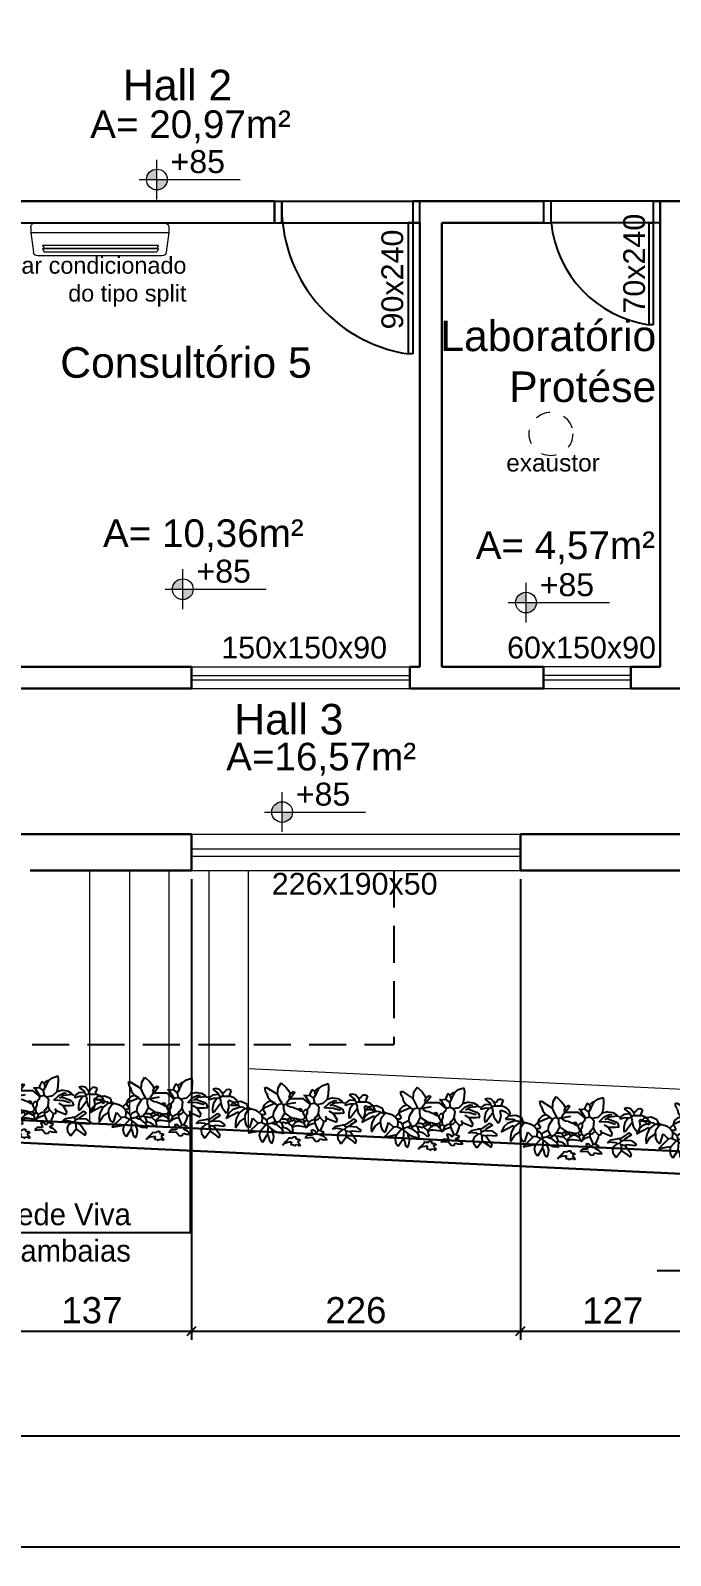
# Model space of a CAD drawing. Extents: x -165 to 197, y 154 to 653.
# Drawn here: x 121.23 to 125.63, y 471.07 to 481.55 of the extents above; entities that cross this region are included whole.
import ezdxf
from ezdxf.enums import TextEntityAlignment as Align

# ---------------------------------------------------------------- set-up
doc = ezdxf.new("R2010")
doc.units = 0
doc.header["$MEASUREMENT"] = 0
doc.header["$PDMODE"] = 3
doc.header["$PDSIZE"] = 0.1
doc.linetypes.add('HIDDEN', pattern=[0.375, 0.25, -0.125])
doc.linetypes.add('HIDDEN2', pattern=[4.7625, 3.175, -1.5875])
doc.layers.get('0').update_dxf_attribs({"linetype": 'CONTINUOUS'})
doc.layers.get('DEFPOINTS').update_dxf_attribs({"linetype": 'CONTINUOUS'})
for name, color, linetype, lineweight in [('AIT-ESQUADRIA 34', 252, 'CONTINUOUS', 15), ('AIT-PAREDE', 4, 'CONTINUOUS', 30), ('COTA de NIVEL', 12, 'CONTINUOUS', 20), ('projeção', 251, 'CONTINUOUS', 18), ('TEXTO-190', 190, 'CONTINUOUS', 20)]:
    doc.layers.add(name, color=color, linetype=linetype, lineweight=lineweight)
for name, color, linetype in [('AIT-PORTAS', 2, 'CONTINUOUS'), ('AIT-VEGETAÇÃO 25', 92, 'CONTINUOUS'), ('COTA', 1, 'CONTINUOUS'), ('COTA MODIF', 172, 'CONTINUOUS'), ('PROJECAO', 5, 'HIDDEN2'), ('TEXTO', 190, 'CONTINUOUS'), ('TXT-LAYOUT', 192, 'CONTINUOUS')]:
    doc.layers.add(name, color=color, linetype=linetype)
doc.styles.add('ARIAL', font='ARIAL.TTF', dxfattribs={"height": 0.18})
doc.styles.add('cota25', font='ARIAL.TTF', dxfattribs={"height": 0.06})
doc.styles.add('PLANTA', font='stylu.ttf', dxfattribs={"height": 0.22})
doc.dimstyles.new('Copy of ISO-25', dxfattribs={"dimtxt": 0.18, "dimasz": 0.06, "dimexe": 0.06, "dimexo": 0.06, "dimgap": 0.05, "dimtad": 1, "dimdec": 0, "dimlfac": 100, "dimdsep": 46, "dimtxsty": 'ARIAL', "dimblk1": 'OBLIQUE', "dimblk2": 'OBLIQUE', "dimsah": 1, "dimcen": 2.5, "dimdle": 0.06, "dimclrd": 256, "dimclre": 256, "dimclrt": 256, "dimadec": 0, "dimazin": 0, "dimtfac": 1, "dimtdec": 0, "dimtmove": 1, "dimatfit": 3, "dimldrblk": 'OBLIQUE', "dimfxl": 0, "dimtolj": 1, "dimtzin": 0, "dimlwd": -1, "dimlwe": -1, "dimarcsym": 0})

# ---------------------------------------------------------------- blocks, each defined once
blk = doc.blocks.new('BUSCH1')
for p, q in [((-6.87, 7.43), (-6.56, 7.43)), ((-6.85, 7.18), (-6.87, 7.43)), ((-6.78, 6.73), (-6.85, 7.18)), ((-6.56, 6.36), (-6.78, 6.73)), ((-6.56, 7.43), (-4.64, 6.2)), ((-6.56, 6.36), (-6.33, 5.59)), ((-4.64, 6.2), (-4.49, 6.13)), ((-4.49, 6.13), (-4.38, 7.36)), ((-4.1, 5.22), (-4.49, 6.13)), ((-4.38, 7.36), (-3.78, 8.29)), ((-3.78, 8.29), (-2.83, 7.4)), ((-2.83, 7.4), (-2.4, 6.84)), ((-2.4, 6.84), (-2.1, 6.2)), ((-2.1, 6.2), (-2.34, 5.59)), ((-2.1, 6.2), (-1.41, 6.66)), ((-1.18, 6.43), (-2.1, 5.28)), ((-1.41, 6.66), (-1.18, 6.43)), ((0.74, 5.82), (0.51, 5.9)), ((1.66, 5.9), (0.74, 5.82)), ((0.74, 5.82), (1.79, 4.24)), ((2.05, 7.05), (1.66, 6.2)), ((1.66, 6.2), (1.66, 5.9)), ((1.66, 5.9), (2.35, 5.36)), ((2.51, 6.74), (2.05, 7.05)), ((2.74, 6.05), (2.35, 5.36)), ((2.51, 6.74), (3.12, 7.28)), ((2.51, 6.74), (2.58, 6.2)), ((2.58, 6.2), (2.74, 6.05)), ((2.74, 6.05), (3.42, 7.29)), ((3.12, 7.28), (3.43, 7.28)), ((3.42, 7.29), (4.09, 7.8)), ((4.09, 7.8), (5.08, 8.14)), ((5.11, 6.07), (4.89, 5.13)), ((5.08, 8.14), (5.19, 7.4)), ((5.19, 7.4), (5.11, 6.07)), ((9.64, 6.15), (9.09, 6.01)), ((9.09, 6.01), (10.16, 5.16)), ((10.27, 6), (9.64, 6.15)), ((10.7, 5.55), (10.27, 6)), ((11.68, 5.92), (11.32, 5.55)), ((12.11, 5.96), (11.68, 5.92)), ((12.55, 5.78), (12.11, 5.96)), ((-13.73, 2.55), (-12.88, 3.32)), ((-12.83, 4.56), (-13.44, 4.03)), ((-13.42, 4.05), (-11.87, 4.05)), ((-12.88, 3.32), (-11.56, 3.74)), ((-11.47, 4.74), (-12.83, 4.56)), ((-11.87, 4.05), (-11.56, 3.74)), ((-10.71, 3.44), (-11.79, 2.59)), ((-11.56, 3.74), (-10.95, 3.67)), ((-10.31, 4.25), (-11.47, 4.74)), ((-10.95, 3.67), (-10.71, 3.44)), ((-10.71, 3.44), (-10.33, 3.44)), ((-10.56, 2.38), (-10.04, 3.14)), ((-10.18, 3.67), (-10.33, 3.44)), ((-10.02, 3.13), (-10.33, 3.44)), ((-10.31, 4.25), (-10.18, 3.67)), ((-9.68, 3.34), (-10.19, 3.69)), ((-9.63, 3.32), (-10.02, 3.13)), ((-8.75, 3.09), (-9.68, 3.34)), ((-8.33, 2.9), (-8.75, 3.09)), ((-7.95, 2.67), (-8.33, 2.9)), ((-7.26, 3.36), (-7.95, 2.67)), ((-7.26, 3.28), (-6.99, 4.11)), ((-7.26, 3.36), (-7.26, 3.28)), ((-7.26, 3.28), (-6.79, 2.44)), ((-6.79, 3.59), (-7.18, 3.44)), ((-6.99, 4.11), (-6.32, 4.7)), ((-5.03, 4.36), (-6.79, 3.59)), ((-6.33, 5.59), (-5.79, 4.9)), ((-6.32, 4.7), (-5.79, 4.9)), ((-5.79, 4.9), (-5.03, 4.43)), ((-4.49, 3.97), (-5.26, 2.74)), ((-5.03, 4.43), (-5.03, 4.36)), ((-5.03, 4.36), (-4.49, 3.97)), ((-4.49, 3.97), (-4.17, 4.25)), ((-4.17, 4.25), (-3.64, 4.36)), ((-3.64, 4.36), (-4.1, 5.22)), ((-3.64, 4.36), (-3.33, 4.05)), ((-3.18, 4.2), (-3.33, 4.05)), ((-3.33, 4.05), (-3.33, 3.28)), ((-3.33, 3.28), (-3.18, 2.74)), ((-2.8, 4.2), (-3.18, 4.2)), ((-2.18, 5.28), (-2.8, 4.43)), ((-2.8, 4.43), (-2.72, 4.28)), ((-2.72, 4.28), (-2.8, 4.2)), ((-2.58, 3.96), (-2.8, 4.2)), ((-2.72, 4.28), (-1.03, 4.59)), ((-2.05, 3.66), (-2.58, 3.96)), ((-2.34, 5.59), (-2.18, 5.28)), ((-2.18, 5.28), (-2.1, 5.28)), ((-2.1, 5.28), (-2.03, 5.28)), ((-1.49, 3.59), (-2.05, 3.66)), ((0.46, 5.28), (-2.03, 5.28)), ((-1.49, 3.59), (-0.64, 3.28)), ((-0.64, 3.28), (-0.26, 3.44)), ((-0.64, 3.28), (-0.18, 2.97)), ((-0.26, 3.44), (0.05, 3.28)), ((-0.18, 2.97), (-0.03, 2.97)), ((0.05, 3.28), (-0.03, 2.97)), ((-0.03, 2.97), (0.28, 2.74)), ((0.74, 3.2), (0.28, 2.74)), ((1.66, 4.28), (0.46, 5.28)), ((1.12, 3.2), (0.74, 3.2)), ((1.51, 3.67), (1.12, 3.2)), ((1.12, 3.2), (1.13, 2.63)), ((1.59, 3.74), (1.51, 3.67)), ((1.66, 4.2), (1.59, 3.74)), ((1.66, 4.2), (1.66, 4.28)), ((2.51, 4.43), (1.79, 4.24)), ((2.35, 5.36), (2.51, 4.43)), ((3.05, 4.13), (2.51, 4.43)), ((4.12, 4.36), (3.05, 4.13)), ((3.05, 4.13), (3.43, 3.67)), ((3.28, 2.44), (3.43, 3.67)), ((4.89, 5.13), (4.12, 4.36)), ((4.34, 3.53), (5.27, 4.45)), ((6.13, 3.43), (4.34, 3.53)), ((5.97, 5.43), (4.89, 5.13)), ((4.89, 5.13), (4.89, 5.2)), ((5.27, 4.45), (6.3, 4.92)), ((6.12, 2.44), (5.28, 2.9)), ((5.89, 4.13), (5.43, 3.9)), ((6.04, 4.36), (5.89, 4.13)), ((5.89, 4.13), (6.51, 3.9)), ((5.97, 5.43), (6.92, 5.29)), ((6.27, 4.43), (6.04, 4.36)), ((7.44, 3.04), (6.13, 3.43)), ((7.89, 4.59), (6.27, 4.43)), ((6.3, 4.92), (6.78, 4.87)), ((6.51, 3.9), (7.51, 3.51)), ((6.92, 5.29), (7.66, 4.85)), ((7.51, 3.51), (7.97, 3.13)), ((7.66, 4.85), (7.89, 4.59)), ((7.89, 4.59), (8.12, 4.51)), ((8.12, 2.59), (7.97, 3.13)), ((9.01, 4.93), (8.32, 4.39)), ((8.32, 4.39), (8.32, 4.01)), ((9.28, 4.26), (8.32, 4.01)), ((9.21, 3.34), (9, 2.45)), ((10.16, 5.01), (9.01, 4.93)), ((9.86, 4.24), (9.21, 3.34)), ((9.86, 4.24), (9.28, 4.26)), ((10.62, 3.39), (9.47, 1.86)), ((10.39, 4.32), (9.86, 4.24)), ((10.16, 5.16), (10.16, 5.01)), ((10.16, 5.01), (10.47, 4.55)), ((10.47, 4.55), (10.39, 4.32)), ((10.39, 4.32), (10.62, 3.78)), ((11.01, 4.7), (10.47, 4.55)), ((10.62, 3.78), (10.55, 3.55)), ((10.55, 3.55), (10.62, 3.39)), ((10.62, 3.39), (10.77, 2.67)), ((10.93, 5.24), (10.7, 5.55)), ((11.32, 5.55), (10.93, 5.24)), ((10.93, 5.24), (11.01, 4.7)), ((11.01, 4.7), (12.24, 4.7)), ((12.16, 3.93), (12.01, 3.78)), ((12.18, 2.74), (12.01, 3.78)), ((12.55, 5.78), (12.16, 4.85)), ((12.16, 4.85), (12.24, 4.7)), ((12.16, 3.93), (12.99, 3.59)), ((13.13, 4.37), (12.24, 4.7)), ((12.99, 3.59), (13.7, 2.93)), ((13.63, 3.96), (13.13, 4.37)), ((13.93, 3.24), (13.63, 3.96)), ((13.7, 2.93), (13.93, 3.24)), ((-11.95, 2.74), (-14.23, 1.55)), ((-13.71, 2.59), (-14.23, 1.55)), ((-12.32, 1.49), (-12.49, 0.6)), ((-12.49, 0.6), (-12.43, -0.22)), ((-12.43, -0.22), (-11.7, 0.9)), ((-11.79, 2.59), (-12.32, 1.49)), ((-11.79, 2.59), (-11.95, 2.74)), ((-11.7, 0.9), (-10.68, 1.61)), ((-10.68, 1.61), (-10.56, 2.38)), ((-10.68, 1.61), (-10.63, 0.84)), ((-10.63, 0.84), (-10.35, 0.07)), ((-10.35, 0.07), (-9.84, -0.28)), ((-8.18, 0.67), (-10.03, -1.19)), ((-9.77, -0.26), (-9.18, 1.59)), ((-9.18, 1.59), (-8.33, 0.74)), ((-8.33, 0.74), (-8.18, 0.67)), ((-7.49, 0.74), (-8.18, 0.67)), ((-7.95, 2.67), (-7.56, 2.21)), ((-6.64, 0.36), (-7.72, -0.87)), ((-6.95, 2.21), (-7.56, 2.21)), ((-7.56, 2.21), (-7.41, 1.74)), ((-7.41, 1.74), (-7.49, 0.74)), ((-7.49, 0.74), (-6.64, 0.36)), ((-7.14, 1.7), (-7.41, 1.74)), ((-6.82, 1.48), (-7.14, 1.7)), ((-6.79, 2.44), (-6.95, 2.21)), ((-6.56, 1.13), (-6.82, 1.48)), ((-6.64, 0.36), (-6.49, 0.36)), ((-6.26, 1.44), (-6.56, 1.13)), ((-6.56, 1.13), (-6.41, 0.44)), ((-6.41, 0.44), (-6.49, 0.36)), ((-6.49, 0.36), (-6.26, 0.05)), ((-5.49, 0.67), (-6.41, 0.44)), ((-6.26, 0.05), (-6.41, -1.48)), ((-5.41, 1.9), (-6.26, 1.44)), ((-6.26, 0.05), (-5.49, -0.56)), ((-4.87, 0.98), (-5.49, 0.67)), ((-5.49, 0.67), (-4.95, 0.44)), ((-5.26, 2.74), (-5.41, 1.9)), ((-5.41, 1.9), (-4.87, 0.98)), ((-4.95, 0.44), (-4.8, 0.44)), ((-4.87, 0.98), (-4.64, 0.74)), ((-4.64, 0.74), (-4.8, 0.44)), ((-4.8, 0.44), (-3.87, -0.33)), ((-4.1, 0.98), (-4.64, 0.74)), ((-3.72, 1.44), (-4.1, 0.98)), ((-4.1, 0.98), (-3.72, 0.67)), ((-3.57, 1.82), (-3.72, 1.44)), ((-3.72, 1.44), (-3.03, 1.44)), ((-3.49, 0.82), (-3.72, 0.67)), ((-3.72, 0.67), (-3.41, -0.18)), ((-3.41, 2.05), (-3.57, 1.82)), ((-2.87, 0.59), (-3.49, 0.82)), ((-3.18, 2.59), (-3.41, 2.05)), ((-3.18, 2.74), (-3.18, 2.59)), ((-3.18, 2.59), (-1.95, 1.74)), ((-3.03, 1.44), (-2.64, 1.28)), ((-2.49, 0.74), (-2.87, 0.59)), ((-2.03, 1.67), (-2.64, 1.28)), ((-2.64, 1.28), (-2.57, 0.9)), ((-2.57, 0.9), (-2.49, 0.74)), ((-1.87, 1.13), (-2.49, 0.74)), ((-2.49, 0.74), (-2.49, 0.67)), ((-2.49, 0.67), (-1.8, 0.05)), ((-1.95, 1.74), (-2.03, 1.67)), ((-2.03, 1.67), (-1.95, 1.28)), ((-1.95, 1.74), (-1.49, 1.59)), ((-1.95, 1.28), (-1.87, 1.13)), ((-1.8, 1.05), (-1.87, 1.13)), ((-1.34, 1.36), (-1.8, 1.05)), ((-1.11, 0.74), (-1.8, 0.05)), ((-1.8, 0.05), (-1.72, -0.18)), ((-1.07, 0.1), (-1.73, -0.16)), ((-1.49, 1.59), (-1.34, 1.36)), ((-1.49, 1.59), (-1.18, 1.59)), ((-1.18, 1.59), (-1.34, 1.36)), ((-1.34, 1.36), (-1.34, 1.28)), ((-1.34, 1.28), (-1.11, 0.74)), ((-1.18, 1.59), (-0.87, 1.51)), ((-0.57, 1.05), (-1.11, 0.74)), ((-0.72, 0.13), (-1.07, 0.1)), ((-0.87, 1.51), (-0.11, 1.28)), ((-0.87, 1.51), (-0.57, 1.05)), ((0.82, -0.1), (-0.72, 0.13)), ((-0.57, 1.05), (-0.18, 1.05)), ((-0.11, 1.28), (-0.18, 1.05)), ((-0.18, 1.05), (0.28, 0.74)), ((0.36, 1.36), (-0.11, 1.28)), ((0.28, 2.74), (0.43, 2.36)), ((0.28, 0.74), (0.51, 0.67)), ((0.59, 1.59), (0.36, 1.36)), ((0.36, 1.36), (0.66, 0.9)), ((0.43, 2.36), (0.66, 2.05)), ((0.66, 0.9), (0.51, 0.67)), ((0.51, 0.67), (0.82, -0.1)), ((0.66, 2.05), (0.59, 1.59)), ((0.66, 2.05), (0.89, 2.05)), ((0.97, 1.21), (0.66, 0.9)), ((1.13, 2.63), (0.89, 2.05)), ((0.89, 2.05), (0.97, 1.21)), ((0.97, 1.21), (1.43, 0.9)), ((1.43, 0.82), (0.97, -0.18)), ((0.97, -0.18), (1.59, 0.34)), ((1.89, 1.13), (1.43, 0.82)), ((1.43, 0.9), (1.43, 0.82)), ((1.59, 0.34), (2.16, 0.59)), ((2.43, 1.28), (1.89, 1.13)), ((2.16, 0.59), (2.58, 0.67)), ((2.58, 1.67), (2.43, 1.28)), ((2.43, 1.28), (2.58, 1.21)), ((2.58, 1.74), (2.58, 1.67)), ((2.74, 1.74), (2.58, 1.67)), ((2.89, 1.21), (2.58, 1.21)), ((2.58, 1.21), (2.58, 0.67)), ((2.58, 0.67), (3.2, -0.79)), ((3.05, 2.13), (2.74, 1.74)), ((3.12, 1.36), (2.89, 1.21)), ((3.28, 2.44), (3.05, 2.21)), ((3.05, 2.21), (3.05, 2.13)), ((3.51, 1.74), (3.12, 1.36)), ((3.28, 2.44), (3.28, 2.21)), ((3.28, 2.21), (3.51, 1.74)), ((3.51, 1.74), (4.28, 0.98)), ((3.88, -0.24), (4.22, 0.53)), ((4.22, 0.53), (4.28, 0.98)), ((4.58, 0.98), (4.28, 0.98)), ((4.81, 1.59), (4.58, 1.9)), ((4.81, 1.59), (4.58, 0.98)), ((4.81, 1.59), (6.66, 0.82)), ((5.96, -0.48), (6.53, 0.08)), ((6.12, 2.44), (6.2, 2.51)), ((6.12, 2.44), (6.81, 1.28)), ((6.2, 2.51), (7.43, 2.51)), ((6.53, 0.08), (7.74, 0.28)), ((6.66, 0.82), (6.81, 1.28)), ((7.43, 2.51), (8.12, 2.59)), ((8.27, 0.28), (7.74, 0.28)), ((8.27, 0.36), (8.35, 0.36)), ((8.27, 0.36), (8.27, 0.28)), ((8.35, 0.36), (8.27, 0.28)), ((8.27, 0.28), (8.27, 0.21)), ((8.27, 0.21), (8.5, -0.18)), ((8.35, 0.36), (8.43, 0.36)), ((9.97, 1.44), (8.43, 0.36)), ((9.12, 0.05), (8.5, -0.18)), ((9, 2.45), (9.01, 1.78)), ((9.01, 1.78), (9.16, 1.62)), ((9.16, 1.62), (9.09, 1.55)), ((9.27, 0.28), (9.12, 0.05)), ((9.12, 0.05), (10.43, -0.02)), ((9.47, 1.86), (9.16, 1.62)), ((10.5, 1.05), (9.27, 0.28)), ((9.97, 1.44), (10.5, 1.05)), ((10.77, 2.67), (11.62, 1.47)), ((11.62, 1.47), (11.93, 1.86)), ((11.93, 1.86), (12.18, 2.74)), ((-10.03, -1.19), (-7.79, -0.79)), ((-7.89, -1.61), (-7.72, -0.87)), ((-7.73, -2.46), (-7.89, -1.61)), ((-7.79, -0.79), (-7.72, -0.87)), ((-7.36, -3), (-7.73, -2.46)), ((-6.49, -1.64), (-7.36, -3)), ((-6.41, -1.48), (-6.49, -1.64)), ((-6.41, -1.48), (-6.18, -1.89)), ((-6.18, -1.89), (-6.05, -2.39)), ((-6.05, -2.39), (-6.03, -2.72)), ((-5.64, -3.18), (-6.03, -2.72)), ((-5.64, -3.18), (-5.32, -2.69)), ((-5.49, -0.56), (-5.49, -0.64)), ((-5.49, -0.56), (-5.13, -0.82)), ((-5.49, -0.95), (-5.49, -0.64)), ((-5.29, -1.32), (-5.49, -0.95)), ((-5.32, -2.69), (-5.19, -1.92)), ((-5.19, -1.92), (-5.29, -1.32)), ((-5.13, -0.82), (-4.33, -1.14)), ((-4.33, -1.14), (-3.49, -1.25)), ((-3.87, -0.33), (-3.72, -0.33)), ((-3.41, -0.18), (-3.72, -0.33)), ((-3.72, -0.33), (-3.57, -0.72)), ((-3.57, -0.72), (-3.41, -1.02)), ((-3.57, -1.25), (-3.49, -1.25)), ((-3.41, -1.02), (-3.49, -1.25)), ((-3.49, -1.25), (-3.41, -1.41)), ((-2.63, -0.41), (-3.41, -0.18)), ((-2.72, -2.64), (-3.26, -3.1)), ((-2.49, -2.41), (-2.72, -2.64)), ((-2.32, -0.62), (-2.63, -0.41)), ((-2.41, -2.25), (-2.49, -2.33)), ((-2.49, -2.33), (-2.49, -2.41)), ((-2.41, -2.25), (-2.26, -2.1)), ((-1.95, -1.02), (-2.32, -0.62)), ((-2.26, -2.1), (-1.88, -2.2)), ((-2.24, -2.91), (-1.87, -2.87)), ((-1.72, -1.1), (-1.95, -1.02)), ((-1.87, -2.87), (-1.95, -3.33)), ((-1.88, -2.2), (-1.58, -2.1)), ((-1.72, -0.18), (-1.57, -0.95)), ((-1.57, -0.95), (-1.72, -1.1)), ((-1.58, -2.1), (-1.41, -1.95)), ((-1.41, -1.95), (-1.03, -1.95)), ((-1.03, -1.95), (-1.03, -2.33)), ((-1.03, -2.33), (-0.41, -2.41)), ((-0.26, -2.64), (-0.72, -2.87)), ((-0.72, -2.87), (-0.18, -3.48)), ((-0.41, -2.41), (-0.26, -2.64)), ((-0.11, -2.72), (-0.26, -2.64)), ((1.2, -1.64), (0.74, -2.02)), ((0.74, -2.02), (0.82, -2.18)), ((0.82, -0.1), (0.97, -0.18)), ((2.12, -2.1), (0.82, -2.18)), ((2.12, -1.64), (1.2, -1.64)), ((2.18, -0.68), (1.82, -0.72)), ((1.82, -0.72), (2.2, -1.48)), ((2.2, -1.48), (2.12, -1.64)), ((2.74, -2.87), (2.12, -2.1)), ((2.54, -0.83), (2.18, -0.68)), ((2.82, -1.18), (2.54, -0.83)), ((3.35, -2.79), (2.74, -2.87)), ((3.2, -0.79), (2.82, -1.18)), ((3.58, -0.72), (3.2, -0.79)), ((3.35, -2.56), (3.58, -2.33)), ((3.35, -2.79), (3.35, -2.56)), ((3.51, -1.48), (3.86, -1.35)), ((3.81, -1.72), (3.51, -1.48)), ((3.58, -0.72), (3.88, -0.24)), ((3.58, -0.72), (4.28, -1.02)), ((3.58, -2.33), (4.01, -2.47)), ((3.96, -1.74), (3.81, -1.72)), ((3.86, -1.35), (4.13, -1.2)), ((4.27, -1.91), (3.96, -1.74)), ((4.01, -2.47), (4.46, -2.51)), ((4.13, -1.2), (4.28, -1.02)), ((4.63, -2.22), (4.27, -1.91)), ((4.46, -2.51), (4.81, -2.48)), ((4.81, -2.48), (4.63, -2.22)), ((4.81, -2.48), (4.89, -2.56)), ((6.81, -0.33), (5.96, -0.48)), ((6.81, -0.33), (7.58, -0.41)), ((7.04, -1.18), (6.88, -1.7)), ((6.88, -1.7), (6.92, -2.37)), ((6.92, -2.37), (7.27, -2.79)), ((7.74, -0.64), (7.04, -1.18)), ((7.27, -2.79), (7.43, -3.25)), ((7.58, -0.41), (7.74, -0.64)), ((8.58, -1.95), (7.66, -3.18)), ((8.27, -0.56), (7.74, -0.64)), ((8.5, -0.18), (8.27, -0.56)), ((8.27, -0.56), (8.43, -0.79)), ((8.43, -0.79), (9.27, -0.95)), ((8.43, -0.79), (8.58, -1.95)), ((8.58, -1.95), (9.81, -2.79)), ((9.66, -0.87), (9.27, -0.95)), ((9.27, -0.95), (10.43, -2.56)), ((11.2, -1.02), (9.66, -0.87)), ((9.81, -2.79), (10.2, -3.18)), ((10.43, -2.56), (10.2, -3.18)), ((10.43, -0.02), (11.35, -0.72)), ((11.35, -0.72), (11.2, -1.02)), ((-3.26, -3.18), (-3.57, -3.56)), ((-3.26, -3.18), (-2.8, -3)), ((-3.26, -3.1), (-3.26, -3.18)), ((-2.8, -3), (-2.24, -2.91)), ((-1.95, -3.33), (-1.95, -3.41)), ((-1.95, -3.41), (-1.41, -3.48)), ((-1.41, -3.48), (-1.26, -3.71)), ((-1.26, -3.71), (-1.11, -3.49)), ((-1.11, -3.49), (-0.85, -3.41)), ((-0.85, -3.41), (-0.53, -3.46)), ((-0.53, -3.46), (-0.34, -3.71)), ((-0.18, -3.48), (-0.34, -3.71)), ((7.66, -3.18), (7.43, -3.25))]:
    blk.add_line(p, q)
for centre, start, end in [((-10.31, 4.25), 12.8043, 67.5333), ((0.46, 5.28), 49.844, 89.647)]:
    blk.add_arc(centre, 0.00000961, start, end)
blk = doc.blocks.new('_OBLIQUE')
at = {"color": 0, "linetype": 'ByBlock'}
blk.add_line((-0.5, -0.5), (0.5, 0.5), dxfattribs=at)
blk = doc.blocks.new('*D289')
at = {"layer": 'COTA'}
for p, q in [((120.967, 475.716), (120.967, 472.552)), ((122.337, 475.716), (122.337, 472.552)), ((120.907, 472.612), (122.397, 472.612))]:
    blk.add_line(p, q, dxfattribs=at)
at = {"layer": 'DEFPOINTS', "color": 0}
for p in [(120.967, 475.776), (122.337, 475.776), (122.337, 472.612)]:
    blk.add_point(p, dxfattribs=at)
at = {"layer": 'COTA', "xscale": 0.06, "yscale": 0.06, "zscale": 0.06, "rotation": 180}
blk.add_blockref('_OBLIQUE', (120.967, 472.612), dxfattribs=at)
at = {"layer": 'COTA', "xscale": 0.06, "yscale": 0.06, "zscale": 0.06}
blk.add_blockref('_OBLIQUE', (122.337, 472.612), dxfattribs=at)
at = {"layer": 'COTA', "insert": (121.652, 472.754), "char_height": 0.18, "attachment_point": 5, "style": 'ARIAL'}
blk.add_mtext('\\A1;137', dxfattribs=at)
blk = doc.blocks.new('*D290')
at = {"layer": 'COTA'}
for p, q in [((122.337, 475.716), (122.337, 472.552)), ((124.597, 475.716), (124.597, 472.552)), ((122.277, 472.612), (124.657, 472.612))]:
    blk.add_line(p, q, dxfattribs=at)
at = {"layer": 'DEFPOINTS', "color": 0}
for p in [(122.337, 475.776), (124.597, 475.776), (124.597, 472.612)]:
    blk.add_point(p, dxfattribs=at)
at = {"layer": 'COTA', "xscale": 0.06, "yscale": 0.06, "zscale": 0.06, "rotation": 180}
blk.add_blockref('_OBLIQUE', (122.337, 472.612), dxfattribs=at)
at = {"layer": 'COTA', "xscale": 0.06, "yscale": 0.06, "zscale": 0.06}
blk.add_blockref('_OBLIQUE', (124.597, 472.612), dxfattribs=at)
at = {"layer": 'COTA', "insert": (123.467, 472.754), "char_height": 0.18, "attachment_point": 5, "style": 'ARIAL'}
blk.add_mtext('\\A1;226', dxfattribs=at)
blk = doc.blocks.new('*D291')
at = {"layer": 'COTA'}
for p, q in [((124.597, 475.716), (124.597, 472.552)), ((125.867, 475.716), (125.867, 472.552)), ((124.537, 472.612), (125.927, 472.612))]:
    blk.add_line(p, q, dxfattribs=at)
at = {"layer": 'DEFPOINTS', "color": 0}
for p in [(124.597, 475.776), (125.867, 475.776), (125.867, 472.612)]:
    blk.add_point(p, dxfattribs=at)
at = {"layer": 'COTA', "xscale": 0.06, "yscale": 0.06, "zscale": 0.06, "rotation": 180}
blk.add_blockref('_OBLIQUE', (124.597, 472.612), dxfattribs=at)
at = {"layer": 'COTA', "xscale": 0.06, "yscale": 0.06, "zscale": 0.06}
blk.add_blockref('_OBLIQUE', (125.867, 472.612), dxfattribs=at)
at = {"layer": 'COTA', "insert": (125.232, 472.753), "char_height": 0.18, "attachment_point": 5, "style": 'ARIAL'}
blk.add_mtext('\\A1;127', dxfattribs=at)
blk = doc.blocks.new('*D298')
at = {"layer": 'COTA'}
for p, q in [((113.507, 472.552), (113.507, 471.833)), ((128.287, 472.552), (128.287, 471.833)), ((113.447, 471.893), (128.347, 471.893))]:
    blk.add_line(p, q, dxfattribs=at)
at = {"layer": 'DEFPOINTS', "color": 0}
for p in [(113.507, 472.612), (128.287, 472.612), (128.287, 471.893)]:
    blk.add_point(p, dxfattribs=at)
at = {"layer": 'COTA', "xscale": 0.06, "yscale": 0.06, "zscale": 0.06, "rotation": 180}
blk.add_blockref('_OBLIQUE', (113.507, 471.893), dxfattribs=at)
at = {"layer": 'COTA', "xscale": 0.06, "yscale": 0.06, "zscale": 0.06}
blk.add_blockref('_OBLIQUE', (128.287, 471.893), dxfattribs=at)
at = {"layer": 'COTA', "insert": (120.897, 472.035), "char_height": 0.18, "attachment_point": 5, "style": 'ARIAL'}
blk.add_mtext('\\A1;1478', dxfattribs=at)
blk = doc.blocks.new('*D300')
at = {"layer": 'COTA'}
for p, q in [((96.323, 471.833), (96.323, 471.07)), ((135.973, 471.833), (135.973, 471.07)), ((96.263, 471.13), (136.033, 471.13))]:
    blk.add_line(p, q, dxfattribs=at)
at = {"layer": 'DEFPOINTS', "color": 0}
for p in [(96.323, 471.893), (135.973, 471.893), (135.973, 471.13)]:
    blk.add_point(p, dxfattribs=at)
at = {"layer": 'COTA', "xscale": 0.06, "yscale": 0.06, "zscale": 0.06, "rotation": 180}
blk.add_blockref('_OBLIQUE', (96.323, 471.13), dxfattribs=at)
at = {"layer": 'COTA', "xscale": 0.06, "yscale": 0.06, "zscale": 0.06}
blk.add_blockref('_OBLIQUE', (135.973, 471.13), dxfattribs=at)
at = {"layer": 'COTA', "insert": (116.148, 471.272), "char_height": 0.18, "attachment_point": 5, "style": 'ARIAL'}
blk.add_mtext('\\A1;3965', dxfattribs=at)
blk = doc.blocks.new('ar cond. split')
at = {"lineweight": 0}
for p, q in [((-0.189, 0.3559), (-0.189, -0.3559)), ((-0.0556, 0.3949), (-0.1672, 0.3807)), ((-0.025, 0.3952), (-0.0524, 0.3952)), ((0, 0.3702), (0, -0.3702)), ((-0.149, 0.3368), (-0.1651, 0.3272)), ((-0.1286, 0.3368), (-0.1447, 0.3272)), ((-0.149, -0.3284), (-0.1651, -0.3189)), ((-0.1286, -0.3284), (-0.1447, -0.3189)), ((-0.0556, -0.3949), (-0.1672, -0.3807)), ((-0.025, -0.3948), (-0.0524, -0.3948)), ((-0.025, -0.3952), (-0.0524, -0.3952))]:
    blk.add_line(p, q, dxfattribs=at)
for points in [[(-0.0564, 0.3947), (-0.0564, -0.3948)], [(-0.1651, -0.3189), (-0.1651, 0.3272)], [(-0.149, 0.3368), (-0.149, -0.3284)], [(-0.1447, -0.3189), (-0.1447, 0.3272)], [(-0.1286, 0.3368), (-0.1286, -0.3284)]]:
    blk.add_lwpolyline(points, dxfattribs=at)
for centre, start, end in [((-0.164, 0.3559), 97.26865, 180), ((-0.0524, 0.3702), 90, 97.26865), ((-0.025, 0.3702), 0, 90), ((-0.164, -0.3559), 180, 262.73135), ((-0.0524, -0.3702), 262.73135, 270), ((-0.0524, -0.3702), 262.73135, 270), ((-0.025, -0.3702), 270, 0)]:
    blk.add_arc(centre, 0.025, start, end, dxfattribs=at)

msp = doc.modelspace()

# ---------------------------------------------------------------- hatches: boundary and pattern name
at = {"layer": 'COTA de NIVEL', "linetype": 'Continuous'}
h = msp.add_hatch(color=256, dxfattribs=at)
h.paths.add_polyline_path([(122.099, 480.524), (122.099, 480.595, 0.414214), (122.028, 480.524)])
h.paths.add_polyline_path([(122.099, 480.524), (122.099, 480.452, 0.414214), (122.171, 480.524)])
h = msp.add_hatch(color=256, dxfattribs=at)
h.paths.add_polyline_path([(122.277, 477.709), (122.277, 477.781, 0.414214), (122.206, 477.709)])
h.paths.add_polyline_path([(122.277, 477.709), (122.277, 477.638, 0.414214), (122.348, 477.709)])
h = msp.add_hatch(color=256, dxfattribs=at)
h.paths.add_polyline_path([(124.636, 477.617), (124.636, 477.688, 0.414214), (124.565, 477.617)])
h.paths.add_polyline_path([(124.636, 477.617), (124.636, 477.546, 0.414214), (124.707, 477.617)])
h = msp.add_hatch(color=256, dxfattribs=at)
h.paths.add_polyline_path([(122.96, 476.178), (122.96, 476.249, 0.414214), (122.889, 476.178)])
h.paths.add_polyline_path([(122.96, 476.178), (122.96, 476.107, 0.414214), (123.031, 476.178)])

# ---------------------------------------------------------------- linework, layer by layer
at = {"layer": 'AIT-ESQUADRIA 34', "color": 9}
for p, q in [((122.337, 477.176), (123.837, 477.176)), ((125.357, 477.176), (124.757, 477.176)), ((122.337, 477.116), (123.837, 477.116)), ((122.337, 477.086), (123.837, 477.086)), ((125.357, 477.116), (124.757, 477.116)), ((124.757, 477.086), (125.357, 477.086)), ((122.337, 477.026), (123.837, 477.026)), ((124.757, 477.026), (125.357, 477.026)), ((122.337, 476.026), (124.597, 476.026)), ((122.337, 475.926), (124.597, 475.926)), ((122.337, 475.876), (124.597, 475.876)), ((121.637, 475.776), (121.637, 474.249)), ((121.637, 475.776), (121.637, 474.113)), ((121.637, 475.776), (121.637, 474.038)), ((121.91, 475.776), (121.91, 474.1)), ((121.91, 475.776), (121.91, 474.1)), ((122.182, 475.776), (122.182, 474.012)), ((122.182, 475.776), (122.182, 474.012)), ((122.337, 475.776), (124.597, 475.776)), ((122.455, 475.776), (122.455, 473.999)), ((122.727, 475.776), (122.727, 473.986)), ((122.727, 475.776), (122.727, 473.986)), ((122.727, 474.415), (131.977, 473.979))]:
    msp.add_line(p, q, dxfattribs=at)
at = {"layer": 'AIT-PAREDE'}
for p, q in [((120.357, 480.376), (122.907, 480.376)), ((122.257, 480.376), (122.907, 480.376)), ((122.907, 480.226), (122.907, 480.376)), ((123.857, 480.376), (124.759, 480.376)), ((124.167, 480.376), (124.759, 480.376)), ((125.557, 480.376), (126.409, 480.376)), ((125.557, 480.376), (126.409, 480.376)), ((125.557, 480.376), (125.557, 477.176)), ((120.507, 480.225), (122.907, 480.226)), ((123.827, 480.226), (123.907, 480.226)), ((123.827, 480.226), (123.907, 480.226)), ((123.907, 480.226), (123.907, 477.176)), ((124.057, 480.226), (124.707, 480.226)), ((124.057, 480.226), (124.759, 480.226)), ((124.057, 480.226), (124.057, 477.176)), ((120.507, 477.175), (122.337, 477.176)), ((122.337, 477.026), (122.337, 477.176)), ((123.837, 477.176), (123.907, 477.176)), ((123.837, 477.026), (123.837, 477.176)), ((124.057, 477.176), (124.757, 477.176)), ((124.757, 477.176), (124.757, 477.026)), ((125.357, 477.176), (125.557, 477.176)), ((125.357, 477.176), (125.357, 477.026)), ((122.337, 477.026), (119.967, 477.026)), ((124.757, 477.026), (123.837, 477.026)), ((125.557, 477.026), (125.357, 477.026)), ((125.357, 477.026), (125.557, 477.026)), ((125.557, 477.026), (125.437, 477.026)), ((126.323, 477.026), (125.557, 477.026)), ((120.967, 476.026), (121.377, 476.026)), ((121.377, 476.026), (122.337, 476.026)), ((121.377, 476.026), (122.337, 476.026)), ((121.377, 476.026), (122.337, 476.026)), ((122.337, 476.026), (122.337, 475.776)), ((124.597, 476.026), (125.557, 476.026)), ((124.597, 476.026), (124.597, 475.776)), ((124.597, 476.026), (125.557, 476.026)), ((125.557, 476.026), (125.867, 476.026)), ((121.227, 475.776), (122.337, 475.776)), ((121.227, 475.776), (122.337, 475.776)), ((121.227, 475.776), (122.337, 475.776)), ((124.597, 475.776), (125.867, 475.776)), ((124.597, 475.776), (125.867, 475.776))]:
    msp.add_line(p, q, dxfattribs=at)
for points in [[(135.973, 488.541), (135.973, 473.21), (96.323, 475.076), (96.323, 475.234)], [(135.973, 488.541), (135.973, 473.21), (96.323, 475.076), (96.323, 475.234)], [(96.323, 486.76), (135.823, 488.385), (135.823, 473.368), (119.673, 474.131)]]:
    msp.add_lwpolyline(points, dxfattribs=at)
at = {"layer": 'AIT-PORTAS', "color": 9}
for p, q in [((122.907, 480.376), (122.957, 480.376)), ((122.932, 480.376), (122.957, 480.376)), ((122.957, 480.376), (122.957, 480.226)), ((122.957, 480.226), (122.957, 480.376)), ((122.957, 480.376), (123.857, 480.376)), ((123.006, 480.376), (123.056, 480.376)), ((123.857, 480.376), (123.907, 480.376)), ((123.857, 480.376), (123.857, 479.326)), ((123.907, 480.226), (123.907, 480.376)), ((124.759, 480.226), (124.759, 480.376)), ((124.809, 480.376), (124.759, 480.376)), ((124.809, 480.226), (124.809, 480.376)), ((125.509, 480.376), (124.809, 480.376)), ((125.509, 480.376), (125.557, 480.376)), ((125.509, 480.376), (125.509, 479.526)), ((125.557, 480.376), (125.509, 480.376)), ((122.257, 480.226), (122.907, 480.226)), ((122.907, 480.226), (122.957, 480.226)), ((122.957, 480.226), (123.827, 480.226)), ((123.827, 480.226), (123.857, 480.226)), ((123.827, 480.226), (123.907, 480.226)), ((123.827, 480.226), (123.827, 479.326)), ((124.759, 480.226), (124.809, 480.226)), ((125.557, 480.226), (124.809, 480.226)), ((125.479, 480.226), (125.509, 480.226)), ((125.479, 480.226), (125.479, 479.526)), ((125.509, 479.526), (125.479, 479.526)), ((123.857, 479.326), (123.827, 479.326))]:
    msp.add_line(p, q, dxfattribs=at)
for centre, radius, start, end in [((123.981, 480.338), 1.024, 177.9014, 261.387), ((125.593, 480.306), 0.788, 185.8223, 261.6688)]:
    msp.add_arc(centre, radius, start, end, dxfattribs=at)
at = {"layer": 'COTA de NIVEL', "linetype": 'Continuous'}
for p, q in [((122.097, 480.66, -823.468), (122.097, 480.387, -823.468)), ((121.977, 480.524, -823.468), (122.672, 480.524, -823.468)), ((122.274, 477.846, -823.468), (122.274, 477.573, -823.468)), ((122.155, 477.709, -823.468), (122.85, 477.709, -823.468)), ((124.634, 477.754, -1646.935), (124.634, 477.48, -1646.935)), ((124.514, 477.617, -1646.935), (125.209, 477.617, -1646.935)), ((122.957, 476.315, -823.468), (122.957, 476.041, -823.468)), ((122.838, 476.178, -823.468), (123.533, 476.178, -823.468))]:
    msp.add_line(p, q, dxfattribs=at)
for centre in [(122.099, 480.524, -823.468), (122.277, 477.709, -823.468), (124.636, 477.617, -1646.935), (122.96, 476.178, -823.468)]:
    msp.add_circle(centre, 0.0713, dxfattribs=at)
at = {"layer": 'PROJECAO', "ltscale": 0.08}
for p in [(123.727, 475.777), (112.859, 474.581)]:
    msp.add_line(p, (123.727, 474.581), dxfattribs=at)
at = {"layer": 'projeção', "linetype": 'HIDDEN', "ltscale": 0.3}
msp.add_circle((124.807, 478.776), 0.15, dxfattribs=at)
at = {"layer": 'TXT-LAYOUT'}
for p, q in [((122.33, 473.29), (122.33, 474.11)), ((120.041, 473.29), (122.33, 473.29)), ((125.538, 473.029), (127.827, 473.029))]:
    msp.add_line(p, q, dxfattribs=at)

# ---------------------------------------------------------------- block references
at = {"layer": 'AIT-VEGETAÇÃO 25', "xscale": 0.0362499999999955, "yscale": 0.0362499999999955, "zscale": 0.0362500000001092}
for p in [(121.233, 474.07), (122.154, 474.055), (123.091, 474.017), (124.024, 473.988), (124.981, 473.922), (125.912, 473.909)]:
    msp.add_blockref('BUSCH1', p, dxfattribs=at)
at = {"layer": 'COTA MODIF', "xscale": -1.200000000000045, "yscale": 1.200000000000045, "zscale": 1.200000000000045, "rotation": 270}
msp.add_blockref('ar cond. split', (121.707, 480.226), dxfattribs=at)

# ---------------------------------------------------------------- texts
at = {"layer": 'COTA de NIVEL', "linetype": 'Continuous', "style": 'ARIAL'}
for p in [(122.567, 480.726), (122.745, 477.912), (125.104, 477.819, -823.468), (123.428, 476.38)]:
    msp.add_text('+85', height=0.1578, dxfattribs=at).set_placement(p, align=Align.TOP_RIGHT)
at = {"layer": 'COTA de NIVEL', "linetype": 'Continuous', "insert": (122.302, 479.992), "char_height": 0.115, "attachment_point": 3, "style": 'ARIAL'}
msp.add_mtext('ar condicionado\\Pdo tipo split', dxfattribs=at)
at = {"layer": 'TEXTO', "style": 'ARIAL'}
for s, p in [('70x240', (125.304, 480.289)), ('90x240', (123.642, 480.18))]:
    msp.add_text(s, height=0.1497, rotation=90, dxfattribs=at).set_placement(p, align=Align.TOP_RIGHT)
for s, p in [('150x150x90', (123.681, 477.383)), ('60x150x90', (125.529, 477.383)), ('226x190x50', (124.028, 475.76))]:
    msp.add_text(s, height=0.1497, dxfattribs=at).set_placement(p, align=Align.TOP_RIGHT)
at = {"layer": 'TEXTO', "char_height": 0.19, "width": 8.59791, "attachment_point": 3, "style": 'ARIAL'}
for s, insert in [('{\\fArial|b0|i0|c238|p34;A= }20{\\fArial|b0|i0|c238|p34;,}9{\\fArial|b0|i0|c238|p34;7m²}', (123.02, 480.999, -823.468)), ('{\\fArial|b0|i0|c238|p34;A= }10{\\fArial|b0|i0|c238|p34;,}36{\\fArial|b0|i0|c238|p34;m²}', (123.108, 478.189, -823.468)), ('{\\fArial|b0|i0|c238|p34;A= }4{\\fArial|b0|i0|c238|p34;,}57{\\fArial|b0|i0|c238|p34;m²}', (125.522, 478.106, -823.468)), ('{\\fArial|b0|i0|c238|p34;A=}16{\\fArial|b0|i0|c238|p34;,}57{\\fArial|b0|i0|c238|p34;m²}', (123.881, 476.654, -823.468))]:
    msp.add_mtext(s, dxfattribs=dict(at, insert=insert))
at = {"layer": 'TEXTO-190', "char_height": 0.21, "attachment_point": 9, "style": 'cota25'}
for s, insert in [('{\\fArial|b0|i0|c204|p34;Hall} 2', (122.616, 481.065)), ('Laborat{\\fArial|b0|i0|c162|p34;ório }\\PProtése', (125.531, 478.992)), ('Consultório 5', (123.163, 479.159)), ('{\\fArial|b0|i0|c204|p34;Hall} 3', (123.381, 476.708))]:
    msp.add_mtext(s, dxfattribs=dict(at, insert=insert))
at = {"layer": 'TEXTO-190', "insert": (125.143, 478.638), "char_height": 0.12, "attachment_point": 3, "rotation": 0.0038, "style": 'cota25'}
msp.add_mtext('exaustor', dxfattribs=at)
at = {"layer": 'TXT-LAYOUT', "insert": (121.92, 473.288), "char_height": 0.15, "attachment_point": 6, "style": 'PLANTA'}
msp.add_mtext('{\\fCentury Gothic|b0|i0|c0|p34;Parede Viva\\Pcom Samambaias}', dxfattribs=at)

# ---------------------------------------------------------------- dimensions: what is measured, and where the dimension line sits
at = {"layer": 'COTA'}
for base, p1, p2, picture, middle in [((122.337, 472.612), (120.967, 475.776), (122.337, 475.776), '*D289', (121.652, 472.754)), ((124.597, 472.612), (122.337, 475.776), (124.597, 475.776), '*D290', (123.467, 472.754)), ((125.867, 472.612), (124.597, 475.776), (125.867, 475.776), '*D291', (125.232, 472.753)), ((128.287, 471.893), (113.507, 472.612), (128.287, 472.612), '*D298', (120.897, 472.035)), ((135.973, 471.13), (96.323, 471.893), (135.973, 471.893), '*D300', (116.148, 471.272))]:
    dim = msp.add_linear_dim(base=base, p1=p1, p2=p2, dimstyle='Copy of ISO-25', dxfattribs=at)
    dim.commit()
    dim.dimension.update_dxf_attribs({"geometry": picture, "text_midpoint": middle})

doc.saveas('drawing.dxf')
